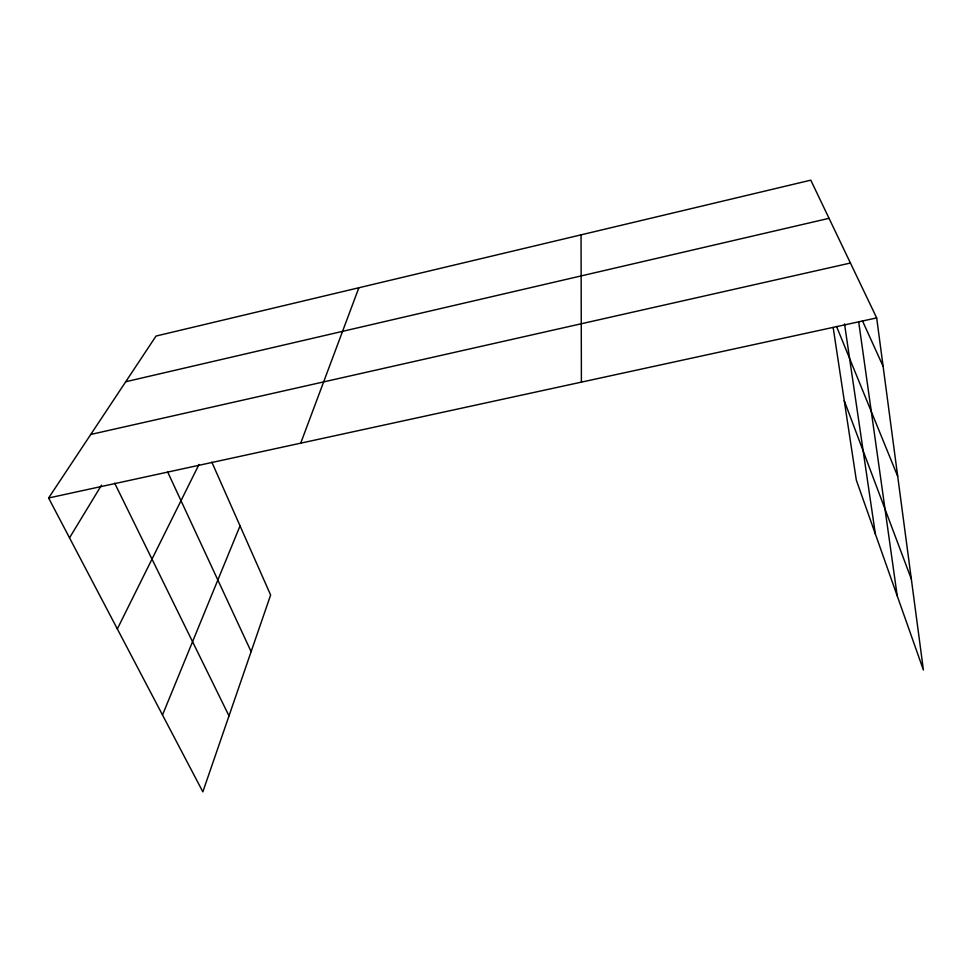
<?xml version="1.0" encoding="UTF-8"?>
<svg xmlns="http://www.w3.org/2000/svg" width="972" height="972" viewBox="0 0 972 972"><rect width="100%" height="100%" fill="white"/><g stroke="black" fill="none" stroke-linecap="round" stroke-linejoin="round"><path stroke-width="1.46" d="M300.713 443.171L358.862 287.761M162.506 714.979L240.048 525.888M117.333 628.933L198.993 464.446M69.522 537.844L101.525 485.125M211.847 462.15L270.629 595.022L202.844 791.84L48.6 497.992L156.042 336.045L810.782 180.16L876.683 317.917L923.4 670L856.32 480.107L833.15 327.491M125.74 381.729L829.043 218.323M90.761 434.448L850.427 263.035M48.6 497.992L876.683 317.917M114.66 483.12L229.003 715.902M167.731 472.125L251.128 651.653M862.431 320.748L883.111 366.359M836.552 326.458L897.691 476.268M844.255 400.671L911.335 579.057M844.522 323.895L875.359 534.005M858.689 321.793L897.217 595.885M581.049 234.86L581.402 382.13"/></g></svg>
